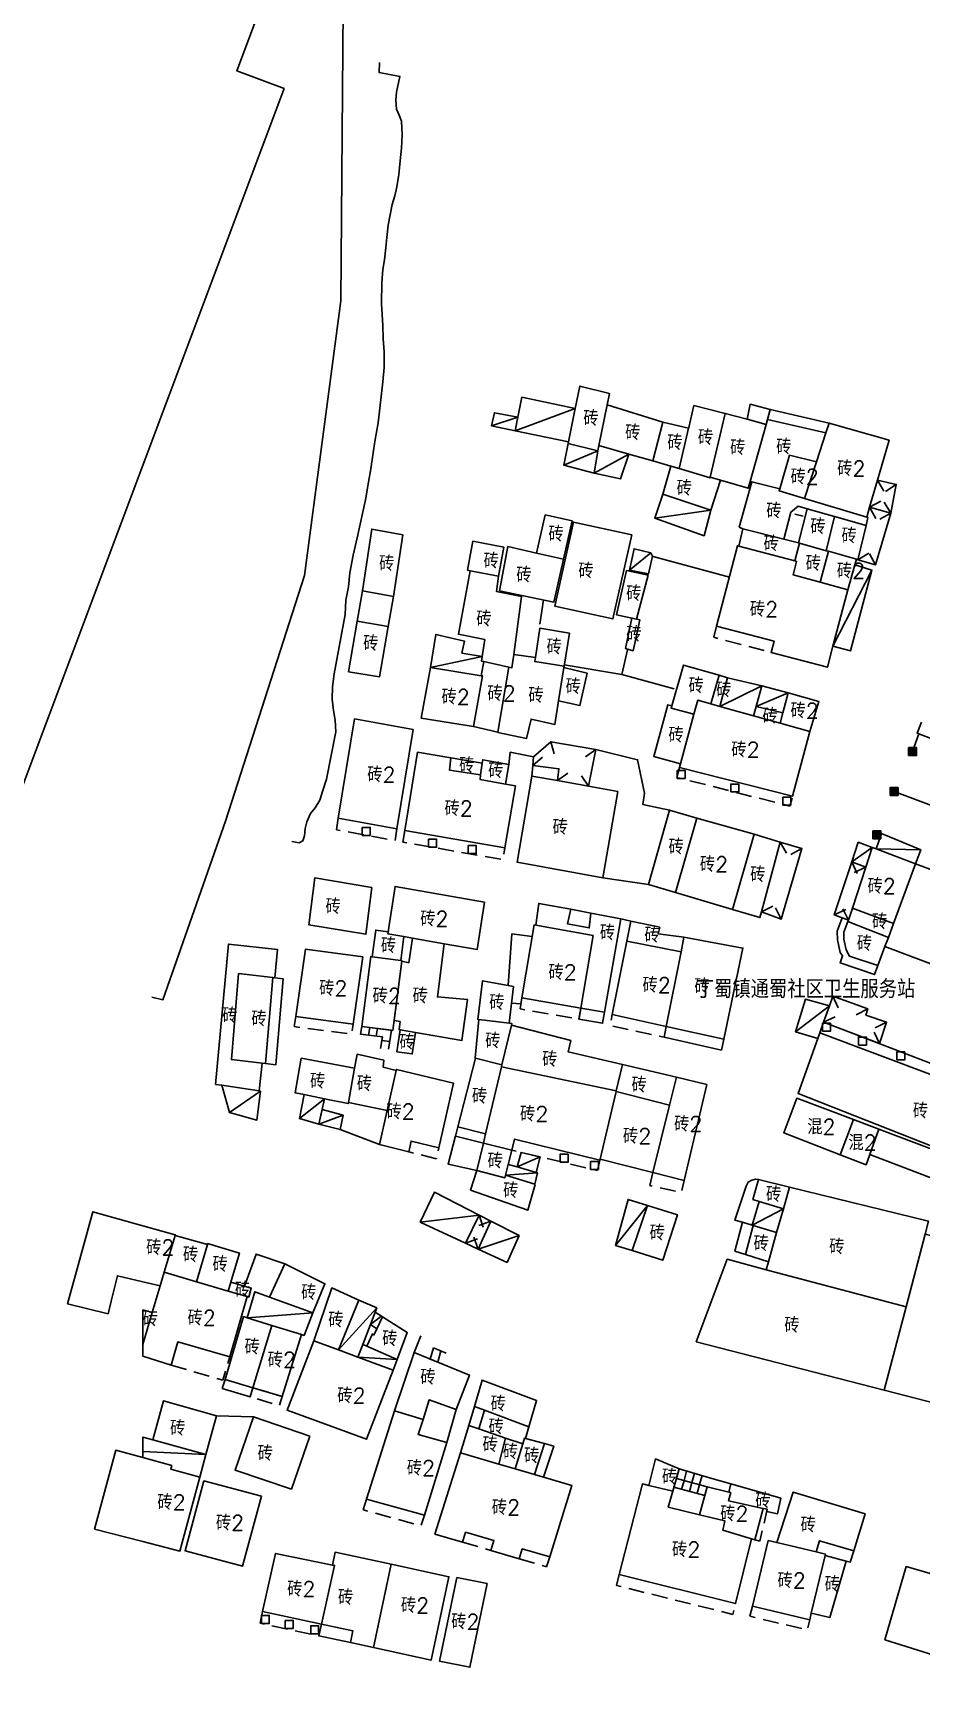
# Model space of a CAD drawing. Header units: millimetres. Extents: x 0 to 1209, y 0 to 1054.
# Drawn here: x 195.6 to 307.3, y 704.2 to 911.1 of the extents above; entities that cross this region are included whole.
import ezdxf

# ---------------------------------------------------------------- set-up
doc = ezdxf.new("R2010")
doc.units = ezdxf.units.MM
doc.linetypes.add('X5', pattern=[3, 2, -1])
doc.layers.add('JMD', color=6, linetype='Continuous')
doc.styles.add('HZ', font='rs.shx', dxfattribs={"width": 0.8, "bigfont": 'hztxt.shx'})
doc.linetypes.add('443', pattern='A,9.4,[169,AAA.SHX,S=1,R=0,X=0,Y=0.15],0.6', length=10)
doc.linetypes.add('447', pattern='A,8,-1,[148,AAA.SHX,S=1,R=0,X=0,Y=0],-1', length=10)

# ---------------------------------------------------------------- blocks, each defined once
blk = doc.blocks.new('gc291')
blk.add_lwpolyline([(-0.5, -0.5), (0.5, -0.5), (0.5, 0.5), (-0.5, 0.5), (-0.5, -0.5)])
blk = doc.blocks.new('*U1')
at = {"linetype": 'Continuous'}
for points in [[(0, 0), (0.5, 0.5), (-0.5, 0.5)], [(0, 0), (-0.5, 0.5), (-0.5, -0.5)], [(0, 0), (-0.5, -0.5), (0.5, -0.5)], [(0, 0), (0.5, -0.5), (0.5, 0.5)]]:
    blk.add_solid(points, dxfattribs=at)
blk = doc.blocks.new('gc002')
blk.add_lwpolyline([(-0.5, -0.5), (0.5, -0.5), (0.5, 0.5), (-0.5, 0.5), (-0.5, -0.5)])
at = {"linetype": 'Continuous'}
blk.add_blockref('*U1', (0, 0), dxfattribs=at)

msp = doc.modelspace()

# ---------------------------------------------------------------- linework, layer by layer
at = {"layer": 'JMD', "color": 6, "linetype": 'Continuous', "flags": 128}
for points in [[(140.57, 936.74), (158.29, 930.09), (167.06, 953.48), (230.08, 929.83), (221.28, 906.36), (227.21, 904.13), (189.73, 804.16), (0, 875.32), (66.96, 1053.75), (169.97, 1015.11)], [(263.83, 863.86), (262.97, 859.67), (256.25, 861.07), (256.59, 862.78), (257.09, 865.28)], [(267.85, 864.32), (266.8, 859.22), (266.66, 858.53), (262.93, 859.48), (262.97, 859.67), (263.83, 863.86), (264.41, 866.69), (268.14, 865.74)], [(256.59, 862.78), (256.25, 861.07), (253.31, 861.68), (253.65, 863.34)], [(274.84, 862.16), (273.57, 857.27), (270.54, 858.14), (266.8, 859.22), (267.85, 864.32)], [(282.68, 863.26), (280.8, 855.23), (280.78, 855.13), (276.89, 856.34), (278.08, 861.41), (278.1, 861.5), (278.74, 864.23)], [(285.43, 862.51), (287.81, 861.86), (285.82, 854.7), (285.58, 853.84), (282.07, 854.86), (280.8, 855.23), (282.68, 863.26)], [(287.98, 862.48), (287.81, 861.86), (285.43, 862.51), (285.8, 864.4), (288.33, 863.73)], [(278.08, 861.41), (276.89, 856.34), (276.89, 856.33), (275.84, 856.62), (273.57, 857.27), (274.84, 862.16)], [(295.33, 860.79), (294.14, 857.17), (290.78, 858), (289.54, 853.78), (286.03, 854.65), (285.82, 854.7), (287.81, 861.86), (287.98, 862.48)], [(301.83, 854.87), (300.83, 851.44), (300.47, 850.19), (292.63, 852.56), (294.14, 857.17), (295.33, 860.79), (295.73, 862.03), (303.28, 859.88)], [(266.66, 858.53), (266.22, 855.75), (262.39, 856.73), (262.93, 859.48)], [(270.54, 858.14), (269.53, 855.01), (266.22, 855.75), (266.66, 858.53), (266.8, 859.22)], [(276.89, 856.34), (280.78, 855.13), (280.8, 855.23), (282.07, 854.86), (280.87, 851.1), (274.85, 853.09), (275.84, 856.62), (276.89, 856.33)], [(294.14, 857.17), (292.63, 852.56), (289.46, 853.52), (289.54, 853.78), (290.78, 858)], [(289.54, 853.78), (289.46, 853.52), (292.63, 852.56), (300.47, 850.19), (300.61, 850.14), (300.38, 849.14), (296.4, 850.28), (292.99, 851.26), (291.87, 851.58), (290.92, 850.82), (290.06, 847.43), (284.9, 848.74), (284.44, 848.95), (286.03, 854.65)], [(280.87, 851.1), (280.03, 847.87), (273.82, 850.09), (274.85, 853.09)], [(262.36, 844.92), (258.94, 845.68), (260.06, 850.48), (263.45, 849.73)], [(296.4, 850.28), (295.39, 845.98), (292.02, 846.93), (291.9, 846.96), (292.99, 851.26)], [(242.15, 847.99), (240.98, 840.21), (237.07, 840.91), (238.24, 848.69)], [(270.93, 847.98), (268.54, 837.4), (261.24, 839.01), (263.62, 849.59)], [(290.06, 847.43), (291.9, 846.96), (292.02, 846.93), (291.43, 844.69), (284.38, 846.57), (284.9, 848.74)], [(300.38, 849.14), (299.37, 844.85), (299.17, 844.91), (295.67, 845.9), (295.39, 845.98), (296.4, 850.28)], [(254.17, 842.78), (250.61, 843.44), (250.28, 843.51), (250.94, 847.17), (254.83, 846.44)], [(258.94, 845.68), (262.36, 844.92), (261.14, 839.52), (254.32, 840.94), (255.33, 846.49)], [(273.53, 845.3), (273.03, 843.05), (270.63, 843.55), (271.21, 846.22), (273.31, 845.71)], [(284.38, 846.57), (291.43, 844.69), (291.65, 844.64), (291.24, 842.94), (294.62, 842), (298.1, 841.05), (296.21, 833.95), (295.52, 831.32), (288.45, 833.18), (288.83, 834.58), (281.6, 836.48), (284.23, 846.6)], [(295.39, 845.98), (295.67, 845.9), (294.62, 842), (291.24, 842.94), (291.65, 844.64), (291.43, 844.69), (292.02, 846.93)], [(299.17, 844.91), (298.97, 844.18), (298.1, 841.05), (294.62, 842), (295.67, 845.9)], [(296.21, 833.95), (298.1, 841.05), (298.97, 844.18), (301.13, 843.51), (298.41, 833.36)], [(254.17, 842.78), (253.91, 840.86), (257.08, 840.21), (256.09, 832.93), (255.87, 831.25), (255.46, 831.34), (252.34, 832.03), (252.03, 832.1), (252.11, 832.67), (252.44, 834.79), (249.14, 835.46), (250.61, 843.44)], [(271.51, 837.38), (270.94, 837.5), (269.01, 837.9), (270.27, 843.48), (272.99, 842.91)], [(240.31, 836.45), (239.22, 830.11), (235.33, 830.75), (236.42, 837.1)], [(262.43, 831.44), (258.73, 832.03), (258.81, 832.53), (259.38, 836.22), (263.08, 835.62)], [(271.51, 837.38), (271.93, 837.3), (271.09, 833.38), (270.12, 833.68), (270.94, 837.5)], [(252.11, 832.67), (252.03, 832.1), (252.34, 832.03), (252.01, 830.25), (245.61, 831.28), (246.31, 835.44), (249.88, 834.6), (249.58, 833.09)], [(255.46, 831.34), (254.09, 823.16), (251.02, 823.86), (252.17, 830.23), (252.01, 830.25), (252.34, 832.03)], [(258.81, 832.53), (258.73, 832.03), (262.43, 831.44), (262.4, 831.28), (261.73, 827.1), (261.24, 824.09), (258.27, 824.8), (257.71, 822.35), (254.08, 823.11), (254.09, 823.16), (255.46, 831.34), (255.87, 831.25), (256.09, 832.93)], [(252.01, 830.25), (252.17, 830.23), (251.02, 823.86), (244.46, 824.91), (245.61, 831.28)], [(261.73, 827.1), (262.4, 831.28), (265.31, 830.58), (264.41, 826.48)], [(281.92, 830.33), (280.89, 826.71), (279.22, 827.17), (278.74, 825.41), (275.87, 826.15), (275.96, 826.45), (277.44, 831.58)], [(282.97, 829.99), (282.02, 826.39), (280.89, 826.71), (281.92, 830.33)], [(287.29, 828.99), (286.57, 826.39), (286.24, 825.22), (282.02, 826.39), (282.97, 829.99)], [(290.59, 828.09), (289.93, 825.57), (286.57, 826.39), (287.29, 828.99)], [(293.32, 823.24), (289.6, 824.28), (289.93, 825.57), (290.59, 828.09), (294.43, 827.01)], [(275.96, 826.45), (275.87, 826.15), (278.74, 825.41), (277.06, 819.18), (273.69, 820.1), (275.45, 826.6)], [(280.89, 826.71), (282.02, 826.39), (286.24, 825.22), (289.6, 824.28), (293.32, 823.24), (291.14, 815.1), (276.94, 818.71), (277.06, 819.18), (278.74, 825.41), (279.22, 827.17)], [(289.93, 825.57), (289.6, 824.28), (286.24, 825.22), (286.57, 826.39)], [(243.44, 823.47), (241.4, 810.99), (234.03, 812.34), (236.07, 824.82)], [(248.18, 819.91), (248.01, 818.37), (251.93, 817.78), (251.85, 817.2), (255.06, 816.62), (256.33, 816.39), (254.99, 808.59), (242.39, 810.79), (243.97, 820.61)], [(252.14, 819.26), (251.93, 817.78), (248.01, 818.37), (248.18, 819.91)], [(255.06, 816.62), (251.85, 817.2), (251.93, 817.78), (252.14, 819.26), (252.2, 819.67), (255.46, 819.07)], [(261.59, 817.05), (265.49, 816.34), (269.17, 815.67), (267.3, 804.82), (256.5, 806.78), (258.37, 817.63)], [(279.1, 812.31), (276.42, 802.97), (273.05, 803.97), (275.69, 813.34)], [(286.31, 810.29), (283.6, 800.83), (276.42, 802.97), (279.1, 812.31)], [(289.6, 809.31), (287.23, 800.53), (287.04, 799.81), (283.6, 800.83), (286.31, 810.29)], [(301.17, 808.63), (300.36, 806.16), (298.59, 806.83), (299.4, 809.3)], [(306.6, 806.57), (301.65, 808.45), (302.34, 810.4), (307.26, 808.36)], [(301.65, 808.45), (306.6, 806.57), (303.82, 799.05), (298.66, 801.01), (300.36, 806.16), (301.17, 808.63)], [(325.76, 799.46), (324.44, 795.9), (322.6, 790.92), (321.87, 788.94), (315.99, 791.17), (302.76, 796.18), (303.19, 797.32), (303.82, 799.05), (306.6, 806.57), (315.99, 803.08)], [(238.25, 803.6), (237.5, 797.72), (230.32, 798.91), (231.07, 804.8)], [(247.34, 796.53), (243.36, 797.24), (242.28, 797.43), (240.26, 797.79), (240.3, 798.04), (241.18, 803.73), (252.4, 801.74), (251.49, 795.79)], [(264.52, 788.42), (266.07, 797.56), (258.87, 798.88), (259.24, 801.59), (263.26, 800.86), (262.86, 799.02), (265.58, 798.51), (265.77, 800.37), (269.55, 799.67), (267.5, 787.9)], [(303.82, 799.05), (303.19, 797.32), (298.11, 799.32), (298.16, 799.47), (298.66, 801.01)], [(258.87, 798.88), (266.07, 797.56), (264.52, 788.42), (257.11, 789.7), (258.67, 798.91)], [(277.49, 797.35), (277.13, 795.51), (270.32, 796.85), (270.82, 799.35), (274.44, 798.59), (274.25, 797.75)], [(303.19, 797.32), (302.76, 796.18), (301.88, 793.77), (298.29, 794.97), (297.9, 795.74), (297.59, 797.11), (297.57, 797.96), (298.11, 799.32)], [(240.3, 798.04), (240.26, 797.79), (242.28, 797.43), (241.91, 794.41), (238.28, 794.89), (238.74, 798.25)], [(247.34, 796.53), (246.49, 789.84), (250.29, 789.49), (249.57, 784.34), (243.72, 785.36), (241.79, 785.7), (241.68, 785.72), (241.79, 786.72), (241.06, 786.88), (242, 794.32), (242.9, 794.14), (243.36, 797.24)], [(277.13, 795.51), (275.27, 786.11), (268.47, 787.61), (270.32, 796.85)], [(275.27, 786.11), (277.13, 795.51), (277.49, 797.35), (284.91, 795.97), (282.5, 784.51)], [(225.8, 792.27), (221.5, 792.77), (220.59, 781.94), (224.47, 781.49), (224.09, 778.02), (219.37, 778.71), (218.6, 778.83), (220.22, 796.47), (226.39, 795.79), (226.07, 792.24)], [(237.11, 794.88), (235.89, 786.42), (228.68, 787.38), (229.9, 795.84)], [(238.28, 794.89), (241.91, 794.41), (242.01, 794.4), (242, 794.32), (240.87, 785.61), (236.99, 786.12), (238.12, 794.91)], [(225.8, 792.27), (224.89, 781.44), (224.47, 781.49), (220.59, 781.94), (221.5, 792.77)], [(255.51, 786.54), (251.71, 786.98), (251.57, 787), (252.18, 791.86), (256.04, 791.13)], [(295.78, 788.72), (295.05, 786.67), (294.56, 785.3), (294.31, 784.6), (291.5, 785.45), (292.76, 789.56)], [(255.51, 786.54), (255.85, 786.5), (255.79, 786.26), (254.61, 781.27), (251.27, 782.14), (251.22, 782.15), (251.71, 786.98)], [(269.76, 781.32), (268.98, 778.02), (254.55, 781.03), (254.61, 781.27), (255.79, 786.26), (263.27, 784.34), (262.95, 782.91)], [(243.72, 785.36), (243.33, 782.66), (241.39, 782.93), (241.79, 785.7)], [(325.23, 773.81), (325.04, 773.31), (323.57, 769.27), (322.26, 765.68), (318.94, 766.99), (315.99, 768.15), (291.84, 777.66), (294.31, 784.6), (294.56, 785.3), (315.99, 777.27)], [(236.08, 780.86), (235.32, 776.55), (235.29, 776.4), (232.29, 777.02), (229.76, 777.54), (228.6, 777.78), (229.38, 782.12)], [(241.31, 780.58), (240.17, 775.55), (235.32, 776.55), (236.08, 780.86), (236.39, 782.62), (239.74, 781.88), (239.68, 780.99)], [(254.61, 781.27), (254.55, 781.03), (252.56, 772.62), (249.06, 773.5), (251.27, 782.14)], [(240.17, 775.55), (241.31, 780.58), (241.33, 780.7), (248.52, 778.97), (246.68, 770.84), (243.18, 771.69), (242.89, 770.34), (239.21, 771.27)], [(268.98, 778.02), (268.96, 777.91), (266.94, 769.43), (266.91, 769.3), (256.19, 771.95), (255.87, 770.54), (252.28, 771.45), (252.56, 772.62), (254.55, 781.03)], [(276.55, 779.75), (275.68, 776.23), (268.96, 777.91), (268.98, 778.02), (269.76, 781.32)], [(224.09, 778.02), (224.24, 777.99), (223.81, 774.34), (220.34, 775.28), (219.37, 778.71)], [(275.68, 776.23), (273.59, 767.73), (266.94, 769.43), (268.96, 777.91)], [(273.59, 767.73), (275.68, 776.23), (276.55, 779.75), (280.35, 778.8), (277.53, 766.72)], [(232.29, 777.02), (231.6, 773.84), (229.14, 774.52), (229.76, 777.54)], [(298.79, 774.39), (297.13, 769.98), (290.03, 772.73), (291.67, 777.09)], [(231.6, 773.84), (232.01, 775.65), (234.64, 774.95), (234.27, 773.14)], [(302.01, 773.18), (300.85, 769.99), (300.39, 768.71), (297.13, 769.98), (298.79, 774.39)], [(318.87, 766.79), (317.8, 763.54), (315.99, 764.23), (300.85, 769.99), (302.01, 773.18), (315.99, 767.89)], [(255.87, 770.54), (255.41, 768.76), (255.06, 767.4), (254.97, 767.06), (251.46, 767.97), (252.28, 771.45)], [(258.9, 767.75), (256.51, 768.44), (257.04, 770.26), (259.4, 769.69)], [(255.06, 767.4), (258.73, 766.25), (258.77, 766.24), (257.87, 763.01), (250.66, 765.52), (251.46, 767.97), (254.97, 767.06)], [(256.51, 768.44), (258.9, 767.75), (259.07, 767.7), (258.73, 766.25), (255.06, 767.4), (255.41, 768.76)], [(290.75, 765.9), (289.99, 763.18), (286.96, 764.09), (286.17, 764.33), (286.88, 766.85)], [(307.83, 759.99), (305.42, 750.82), (287.84, 755.51), (288.11, 756.48), (289.14, 760.17), (289.99, 763.18), (290.75, 765.9), (308.25, 761.6)], [(251.74, 762.38), (250.03, 758.84), (244.34, 761.51), (246.12, 765.26)], [(272.89, 763.6), (270.96, 757.92), (268.9, 758.56), (270.47, 764.36)], [(270.96, 757.92), (272.89, 763.6), (276.67, 762.43), (274.85, 756.71)], [(289.99, 763.18), (289.14, 760.17), (286.18, 761.06), (286.07, 761.1), (286.96, 764.09)], [(213.51, 759.8), (212.14, 755.18), (211.63, 753.46), (209.47, 753.98), (206.27, 754.75), (205.47, 751.53), (205.08, 749.96), (200, 751.21), (201.99, 758.52), (203.16, 762.8), (209.47, 761.04), (213.54, 759.9)], [(251.63, 758.1), (253.21, 761.62), (256.76, 759.8), (255.25, 756.43)], [(217.57, 758.7), (216.19, 754), (212.14, 755.18), (213.51, 759.8)], [(289.14, 760.17), (288.11, 756.48), (285.23, 757.41), (286.18, 761.06)], [(308.47, 759.82), (311.76, 758.96), (315.99, 757.85), (318.36, 757.23), (317.41, 752.58), (324.41, 750.72), (323.22, 742.19), (322.48, 736.94), (322.25, 735.3), (315.99, 736.92), (302.67, 740.35), (305.42, 750.82), (307.83, 759.99)], [(220.53, 753.92), (220.2, 752.82), (216.19, 754), (217.57, 758.7), (217.59, 758.79), (221.6, 757.59)], [(216.19, 754), (220.2, 752.82), (222.57, 752.12), (220.38, 744.56), (213.87, 746.43), (213.01, 743.51), (209.47, 744.61), (209.47, 746.1), (210.65, 750.13), (211.63, 753.46), (212.14, 755.18)], [(230.81, 750.06), (225.37, 752.06), (227.29, 756.25), (232.35, 753.73)], [(287.84, 755.51), (305.42, 750.82), (302.67, 740.35), (279.04, 746.45), (282.94, 756.82)], [(222.57, 752.12), (220.2, 752.82), (220.53, 753.92), (223.09, 753.17), (222.77, 752.06)], [(236.62, 751.69), (234.07, 745.41), (230.97, 746.55), (233.22, 753.22)], [(225.37, 752.06), (230.81, 750.06), (229.74, 747.23), (229.39, 747.34), (225.66, 748.5), (222.57, 749.47), (223.53, 752.73)], [(238.67, 750.17), (238.07, 748.62), (237.1, 746.11), (236.49, 744.52), (234.07, 745.41), (236.62, 751.69), (238.86, 750.69)], [(210.65, 750.13), (209.47, 746.1), (209.47, 750.45)], [(222.57, 749.47), (225.66, 748.5), (223.3, 740.66), (219.79, 741.71), (222.13, 749.61)], [(241.44, 744.22), (237.6, 745.89), (238.32, 747.43), (238.51, 747.29), (238.88, 748.07), (239.58, 749.59), (242.7, 747.62)], [(239.58, 749.59), (238.88, 748.07), (238.07, 748.62), (238.67, 750.17)], [(229.39, 747.34), (226.99, 739.55), (223.3, 740.66), (225.66, 748.5)], [(234.07, 745.41), (236.49, 744.52), (240.95, 742.88), (237.57, 734.17), (227.59, 737.84), (230.97, 746.55)], [(237.6, 745.89), (241.44, 744.22), (240.95, 742.88), (236.49, 744.52), (237.1, 746.11)], [(244.72, 736.66), (241.08, 737.76), (243.58, 745.08), (250.52, 742.25), (248.85, 737.9), (245.47, 739.14)], [(258, 735.74), (252.4, 737.83), (251.14, 738.3), (252.11, 741.62), (258.97, 739.06)], [(217.39, 732.26), (210.72, 734.1), (212.05, 739.01), (218.7, 737.11)], [(230.46, 734.58), (228.13, 727.9), (221.06, 730.3), (223.39, 736.98)], [(244.72, 736.66), (244.09, 734.77), (247.68, 733.78), (244.86, 724.64), (237.58, 726.62), (241.08, 737.76)], [(258, 735.74), (257.57, 734.27), (257.44, 734.31), (257.23, 733.58), (255.06, 734.32), (251.71, 735.47), (252.4, 737.83)], [(251.71, 735.47), (255.06, 734.32), (254.23, 731.05), (249.38, 732.48), (250.45, 735.9)], [(209.47, 731.86), (213.1, 730.86), (212.96, 730.42), (216.63, 729.41), (214.12, 720.11), (209.47, 721.3), (203.4, 722.85), (206.05, 732.8)], [(210.72, 734.1), (217.39, 732.26), (216.63, 729.41), (212.96, 730.42), (213.1, 730.86), (209.47, 731.86), (209.47, 734.44)], [(254.23, 731.05), (256.29, 730.45), (258.68, 729.75), (263.39, 728.37), (260.61, 719.37), (257.15, 720.38), (256.77, 719.14), (253.22, 720.18), (253.6, 721.43), (250.03, 722.47), (249.64, 721.23), (246.19, 722.24), (249.38, 732.48)], [(257.23, 733.58), (256.29, 730.45), (254.23, 731.05), (255.06, 734.32)], [(257.57, 734.27), (259.96, 733.62), (258.68, 729.75), (256.29, 730.45), (257.23, 733.58), (257.44, 734.31)], [(276.09, 727.63), (273.08, 728.36), (273.92, 731.7), (276.87, 730.44)], [(224.37, 727.03), (222, 718.22), (214.76, 720.14), (217.13, 728.94)], [(273.08, 728.36), (276.09, 727.63), (275.52, 725.61), (279.45, 724.67), (282.62, 723.91), (282.38, 722.72), (285.97, 721.64), (283.98, 713.49), (269.36, 717.14), (272.26, 728.56)], [(287.43, 725.48), (283.1, 726.44), (283.38, 727.47), (283.15, 727.53), (283.38, 728.55), (289.67, 726.77), (289.26, 724.8), (287.91, 725.1), (287.97, 725.36)], [(283.15, 727.53), (283.38, 727.47), (283.1, 726.44), (287.43, 725.48), (286.4, 721.51), (285.97, 721.64), (282.38, 722.72), (282.62, 723.91), (279.45, 724.67), (280.41, 728.2)], [(294.11, 719.99), (289.16, 721.18), (291.23, 727.52), (300.27, 724.77), (298.84, 720.15), (294.55, 721.41)], [(289.16, 721.18), (294.11, 719.99), (295.29, 719.7), (295.25, 719.54), (293.5, 712.27), (293.3, 711.44), (286.09, 713.17), (288.08, 721.43)], [(233.31, 718.35), (233.56, 718.3), (231.93, 710.9), (224.52, 712.49), (226.14, 719.81)], [(240.69, 718.44), (238.45, 707.96), (235.56, 708.58), (235.88, 710.05), (231.93, 710.9), (233.56, 718.3), (233.31, 718.35), (233.63, 719.96)], [(238.45, 707.96), (240.69, 718.44), (247.95, 716.87), (245.71, 706.39)], [(293.5, 712.27), (295.25, 719.54), (297.9, 718.85), (295.82, 711.75)], [(308.72, 717.21), (310.64, 716.66), (314.63, 715.51), (315.99, 715.12), (317.73, 714.62), (322.01, 713.39), (326.11, 712.22), (324.05, 704.24), (318.57, 705.68), (318.25, 704.57), (315.99, 705.07), (315.11, 705.27), (315.47, 706.49), (309.93, 708), (309.58, 706.81), (302.75, 708.94), (305.42, 718.16)], [(252.74, 716.01), (250.57, 705.48), (246.77, 706.23), (248.94, 716.77)]]:
    msp.add_lwpolyline(points, close=True, dxfattribs=at)
at = {"layer": 'JMD', "color": 6, "linetype": '443', "flags": 128}
for points in [[(210.57, 789.79), (211.98, 789.47), (219.83, 811.96), (229.77, 842.87), (234.37, 877.4), (234.68, 919.56), (234.86, 936.32)], [(291.42, 850.58), (292.47, 850.34)], [(273.45, 845.3), (283.2, 842.66)], [(237.07, 840.91), (236.42, 837.1)], [(240.31, 836.45), (240.98, 840.21)], [(259.85, 839.79), (259.36, 836.73)], [(270.39, 833.52), (269.66, 830.41), (276.28, 828.58)], [(262.45, 831.63), (269.66, 830.41)], [(307.02, 822.93), (306.23, 820.7)], [(258.56, 820.05), (255.65, 820.61), (255.46, 819.07)], [(275.69, 813.34), (272.34, 814.03), (272.53, 815.46), (271.66, 819.68), (266.43, 820.95)], [(258.49, 818.97), (258.37, 817.63)], [(303.91, 815.68), (315.99, 811.13)], [(267.3, 804.82), (273.05, 803.97)], [(265.77, 800.37), (263.26, 800.86)], [(270.82, 799.35), (269.55, 799.67)], [(258.42, 797.44), (255.86, 797.75), (255.38, 791.26)], [(255.8, 789.06), (256.99, 788.95)], [(234.27, 773.14), (239.21, 771.27)], [(248.76, 772.34), (247.84, 768.78), (251.46, 767.97)], [(286.88, 766.85), (286.47, 766.9), (286.04, 766.79), (285.58, 766.54), (285.31, 766.03), (283.9, 761.74), (284.84, 761.47)], [(227.29, 756.25), (223.69, 757.47), (222.23, 753.42)], [(244.39, 747.19), (243.58, 745.08)], [(223.39, 736.98), (218.7, 737.11)], [(247.68, 733.78), (248.85, 737.9)], [(251.14, 738.3), (250.45, 735.9)], [(283.38, 728.55), (280.71, 729.33)], [(297.9, 718.85), (298.4, 718.72), (298.84, 720.15)]]:
    msp.add_lwpolyline(points, dxfattribs=at)
at = {"layer": 'JMD', "color": 6, "linetype": '447', "flags": 128}
msp.add_lwpolyline([(228.2, 809.37), (229.12, 809.23), (229.58, 809.47), (229.77, 810.12), (229.85, 811.01), (230.06, 811.88), (230.55, 812.9), (231.14, 813.61), (231.71, 814.6), (232.03, 815.66), (232.55, 817.25), (233.71, 823.19), (233.65, 824.65), (233.44, 825.89), (233.28, 827.29), (233.3, 828.86), (233.52, 830.48), (234.89, 837.94), (235, 839.77), (235.3, 841.42), (235.49, 843.18), (235.89, 845.42), (236.41, 847.58), (237.46, 852.36), (237.84, 854.6), (238.13, 856.27), (238.4, 858.3), (238.62, 859.7), (239.03, 862.05), (239.62, 867.23), (239.81, 869.04), (239.78, 870.99), (239.67, 872.63), (239.62, 874.31), (239.48, 877.09), (239.51, 879.68), (239.65, 881.35), (239.84, 882.57), (240, 884.11), (240.13, 885.4), (240.32, 886.94), (240.81, 889.54), (241.13, 890.64), (241.4, 891.75), (241.64, 893.32), (241.83, 895.04), (241.97, 896.61), (242.08, 898.31), (241.97, 900.01), (241.67, 900.77), (241.37, 901.52), (241.27, 902.68), (241.37, 903.68), (241.78, 905.65), (239.16, 906.14), (239.21, 907.41)], dxfattribs=at)
at = {"layer": 'JMD', "color": 6}
for points in [[(253.31, 861.68), (256.59, 862.78)], [(256.25, 861.07), (263.83, 863.86)], [(287.98, 862.48), (295.33, 860.79), (295.73, 862.03), (288.33, 863.73), (287.98, 862.48)], [(262.39, 856.73), (266.66, 858.53)], [(270.54, 858.14), (266.22, 855.75)], [(273.82, 850.09), (280.87, 851.1)], [(273.31, 845.71), (270.63, 843.55)], [(301.13, 843.51), (296.21, 833.95)], [(252.11, 832.67), (245.61, 831.28)], [(287.29, 828.99), (282.02, 826.39)], [(286.57, 826.39), (290.59, 828.09)], [(307.35, 824.41), (306.82, 823), (315.99, 819.5)], [(301.17, 808.63), (298.59, 806.83)], [(307.26, 808.36), (301.65, 808.45)], [(297.4, 799.77), (296.77, 798.09), (296.8, 797.01), (297.15, 795.42), (297.44, 794.99), (297.12, 794.1), (301.46, 792.64), (301.88, 793.77)], [(224.89, 781.44), (226.18, 781.29), (227.09, 792.12), (225.8, 792.27), (224.89, 781.44)], [(264.52, 788.42), (267.5, 787.9), (267.26, 786.52), (264.29, 787.03), (264.52, 788.42)], [(295.78, 788.72), (291.5, 785.45)], [(315.99, 778.62), (295.05, 786.67), (294.56, 785.3)], [(275, 784.76), (282.21, 783.14), (282.5, 784.51), (275.27, 786.11), (275, 784.76)], [(224.24, 777.99), (220.34, 775.28)], [(232.29, 777.02), (229.14, 774.52)], [(234.64, 774.95), (231.6, 773.84)], [(249.06, 773.5), (248.76, 772.33), (252.28, 771.45), (252.56, 772.62)], [(259.4, 769.69), (256.51, 768.44)], [(259.07, 767.7), (255.06, 767.4)], [(272.89, 763.6), (268.9, 758.56)], [(244.34, 761.51), (251.74, 762.38)], [(286.07, 761.1), (284.84, 761.47), (283.9, 757.85), (285.23, 757.41)], [(289.99, 763.18), (286.07, 761.1)], [(256.76, 759.8), (251.63, 758.1)], [(222.57, 749.47), (230.81, 750.06)], [(238.86, 750.69), (234.07, 745.41)], [(238.07, 748.62), (239.32, 749.59)], [(236.49, 744.52), (241.44, 744.22)], [(219.45, 740.56), (222.95, 739.51), (223.3, 740.66), (219.79, 741.71), (219.45, 740.56)], [(217.39, 732.26), (209.47, 732.64)], [(259.83, 729.41), (261.12, 733.31), (259.96, 733.62)], [(231.6, 709.43), (235.56, 708.58)]]:
    msp.add_lwpolyline(points, dxfattribs=at)
at = {"layer": 'JMD', "color": 6, "linetype": 'Continuous', "flags": 128}
for points in [[(303.51, 850.72), (300.83, 851.44), (301.83, 854.87), (304.19, 854.32), (303.51, 850.72)], [(301.83, 854.87), (302.63, 853.49)], [(304.19, 854.32), (302.85, 853.44)], [(303.51, 850.72), (301.59, 844.18), (299.37, 844.85), (300.38, 849.14), (300.61, 850.14), (300.47, 850.19), (300.83, 851.44), (303.51, 850.72)], [(300.83, 851.44), (302.23, 852.22)], [(300.83, 851.44), (301.61, 850.05)], [(303.51, 850.72), (302.11, 849.93)], [(303.51, 850.72), (302.66, 852.07)], [(299.37, 844.85), (300.75, 845.65)], [(301.59, 844.18), (300.83, 845.59)], [(265.49, 816.34), (261.59, 817.05), (261.78, 818.54), (258.49, 818.97), (258.56, 820.05), (260.76, 821.94), (266.43, 820.95), (265.49, 816.34)], [(260.76, 821.94), (261.18, 820.4)], [(258.49, 818.97), (259.72, 819.99)], [(266.43, 820.95), (265.1, 820.04)], [(261.59, 817.05), (262.88, 817.99)], [(265.49, 816.34), (264.6, 817.66)], [(287.23, 800.53), (289.6, 809.31), (292.32, 808.52), (289.72, 799.63), (287.23, 800.53)], [(289.6, 809.31), (290.38, 807.92)], [(292.32, 808.52), (290.91, 807.75)], [(300.36, 806.16), (298.66, 801.01), (298.16, 799.47), (296.39, 800.16), (298.59, 806.83), (300.36, 806.16)], [(298.59, 806.83), (299.27, 805.38)], [(300.36, 806.16), (298.91, 805.47)], [(287.23, 800.53), (288.65, 801.27)], [(289.72, 799.63), (289, 801.06)], [(296.39, 800.16), (297.84, 800.84)], [(298.16, 799.47), (297.48, 800.92)], [(295.05, 786.67), (295.78, 788.72), (296.21, 789.92), (300.59, 788.32), (300.37, 787.54), (302.96, 786.65), (302.09, 783.97), (295.05, 786.67)], [(296.21, 789.92), (296.89, 788.47)], [(300.59, 788.32), (299.16, 787.59)], [(295.05, 786.67), (296.51, 787.34)], [(302.96, 786.65), (301.53, 785.94)], [(236.99, 786.12), (236.82, 785.15)], [(236.99, 786.12), (236.82, 785.15), (239.58, 784.82), (239.34, 783.36)], [(236.99, 786.12), (240.74, 785.63), (240.36, 783.24)], [(237.98, 785.99), (237.82, 785.03)], [(238.97, 785.86), (238.81, 784.91)], [(239.5, 784.35), (240.51, 784.23)], [(302.09, 783.97), (301.4, 785.41)], [(253.21, 761.62), (251.63, 758.1), (250.03, 758.84), (251.74, 762.38), (253.21, 761.62)], [(253.21, 761.62), (251.7, 761.09)], [(251.74, 762.38), (252.25, 760.86)], [(250.03, 758.84), (251.54, 759.38)], [(251.63, 758.1), (251.07, 759.6)], [(246, 745.67), (245.6, 744.26)], [(247.58, 745.02), (246, 745.67)], [(246.92, 745.29), (246.53, 743.88)], [(245.6, 744.26), (247.19, 743.61)], [(276.87, 730.44), (276.54, 729.24)], [(280.71, 729.33), (276.87, 730.44)], [(276.54, 729.24), (276.23, 728.13)], [(276.54, 729.24), (280.41, 728.2)], [(277.51, 728.98), (277.2, 727.87)], [(277.83, 730.16), (277.51, 728.98)], [(278.48, 728.72), (278.17, 727.61)], [(278.8, 729.89), (278.47, 728.72)], [(279.44, 728.46), (279.14, 727.35)], [(279.76, 729.61), (279.44, 728.46)], [(280.1, 727.09), (276.23, 728.13)], [(280.41, 728.2), (280.1, 727.09)]]:
    msp.add_lwpolyline(points, dxfattribs=at)
at = {"layer": 'JMD', "color": 6, "linetype": 'X5', "flags": 128}
for points in [[(281.6, 836.48), (281.23, 835.08), (288.45, 833.18)], [(276.94, 818.71), (276.6, 817.45), (290.8, 813.85), (291.14, 815.1)], [(234.03, 812.34), (233.79, 810.86), (241.16, 809.51), (241.4, 810.99)], [(242.39, 810.79), (242.15, 809.3), (254.74, 807.11), (254.99, 808.59)], [(257.11, 789.7), (256.88, 788.32), (264.29, 787.03), (264.52, 788.42)], [(228.68, 787.38), (228.5, 786.09), (235.7, 785.14), (235.89, 786.42)], [(275.27, 786.11), (275, 784.76), (268.2, 786.24), (268.47, 787.61)], [(256.19, 771.95), (255.87, 770.54), (266.61, 767.99), (266.91, 769.3)], [(243.18, 771.69), (242.89, 770.34), (246.38, 769.47), (246.68, 770.84)], [(273.59, 767.73), (273.19, 766.11), (277.18, 765.22), (277.53, 766.72)], [(213.01, 743.51), (219.53, 741.59), (220.38, 744.56)], [(223.3, 740.66), (226.99, 739.55), (226.64, 738.4), (222.95, 739.51)], [(237.58, 726.62), (237.16, 725.29), (244.44, 723.3), (244.86, 724.64)], [(286.4, 721.51), (287.01, 721.33), (287.97, 725.36), (287.43, 725.48)], [(249.64, 721.23), (253.22, 720.18)], [(256.77, 719.14), (260.22, 718.13), (260.61, 719.37)], [(269.36, 717.14), (269.01, 715.78), (283.65, 712.13), (283.98, 713.49)], [(224.52, 712.49), (224.2, 711.03), (231.6, 709.43), (231.93, 710.9)], [(286.09, 713.17), (285.78, 711.91), (292.99, 710.18), (293.3, 711.44)]]:
    msp.add_lwpolyline(points, dxfattribs=at)

# ---------------------------------------------------------------- block references
at = {"layer": 'JMD', "color": 6}
for name, p in [('gc002', (306.23, 820.7)), ('gc291', (277.14, 817.83)), ('gc291', (283.87, 816.12)), ('gc002', (303.91, 815.68)), ('gc291', (290.43, 814.46)), ('gc291', (237.55, 810.66)), ('gc291', (245.89, 809.17)), ('gc002', (301.75, 810.23)), ('gc291', (250.88, 808.37)), ('gc291', (295.4, 786.01)), ('gc291', (299.92, 784.27)), ('gc291', (304.75, 782.41)), ('gc291', (262.42, 769.53)), ('gc291', (266.24, 768.62)), ('gc291', (224.86, 711.51)), ('gc291', (227.87, 710.87)), ('gc291', (231.06, 710.21))]:
    msp.add_blockref(name, p, dxfattribs=at)

# ---------------------------------------------------------------- texts
at = {"layer": 'JMD', "color": 6, "style": 'HZ'}
for s, height, p in [('砖', 1.92, (264.84, 861.69)), ('砖', 1.92, (270.09, 859.89)), ('砖', 1.92, (275.4, 858.64)), ('砖', 1.92, (279.24, 859.28)), ('砖', 1.92, (283.29, 858.01)), ('砖', 1.92, (289.08, 858.09)), ('砖2', 1.92, (296.75, 855.36)), ('砖', 1.92, (276.57, 852.9)), ('砖2', 1.92, (290.88, 854.33)), ('砖', 1.92, (287.84, 850.03)), ('砖', 1.92, (260.45, 847.13)), ('砖', 1.92, (293.38, 848.06)), ('砖', 1.92, (297.29, 846.9)), ('砖', 1.92, (287.5, 845.91)), ('砖', 1.92, (239.16, 843.42)), ('砖', 1.92, (252.31, 843.75)), ('砖', 1.92, (264.21, 842.5)), ('砖', 1.92, (292.8, 843.44)), ('砖2', 1.92, (296.71, 842.49)), ('砖', 1.92, (256.41, 841.98)), ('砖', 1.92, (270.22, 839.64)), ('砖', 1.92, (251.38, 836.46)), ('砖2', 1.92, (285.78, 837.65)), ('砖', 1.92, (270.24, 834.53)), ('砖', 1.92, (237.16, 833.37)), ('砖', 1.92, (260.22, 832.93)), ('砖', 1.92, (262.62, 827.94)), ('砖', 1.92, (278.06, 828.04)), ('砖', 1.92, (281.53, 827.53)), ('砖2', 1.92, (247.01, 826.62)), ('砖2', 1.92, (252.78, 827.05)), ('砖', 1.92, (257.93, 826.83)), ('砖', 1.92, (287.35, 824.23)), ('砖2', 1.92, (290.88, 824.89)), ('砖', 1.92, (275.54, 821.82)), ('砖2', 1.92, (283.44, 819.98)), ('砖', 1.92, (249.22, 818.02)), ('砖', 1.92, (252.87, 817.36)), ('砖2', 1.92, (237.67, 816.84)), ('砖2', 1.92, (247.38, 812.58)), ('砖', 1.92, (260.97, 810.23)), ('砖', 1.92, (275.55, 807.75)), ('砖2', 1.92, (279.49, 805.56)), ('砖', 1.92, (285.81, 804.27)), ('砖2', 1.92, (300.57, 802.81)), ('砖', 1.92, (232.42, 800.26)), ('砖2', 1.92, (244.33, 798.71)), ('砖', 1.92, (266.91, 796.96)), ('砖', 1.92, (272.52, 796.67)), ('砖', 1.92, (301.14, 798.36)), ('砖', 1.92, (239.38, 795.34)), ('砖', 1.92, (299.22, 795.61)), ('砖2', 1.92, (260.45, 791.97)), ('砖2', 1.92, (272.28, 790.36)), ('砖2', 1.92, (231.62, 789.95)), ('砖2', 1.92, (238.34, 789)), ('砖', 1.92, (243.37, 789.02)), ('砖', 1.92, (278.8, 790.2)), ('丁蜀镇通蜀社区卫生服务站', 2.3, (278.98, 789.67)), ('砖', 1.92, (219.43, 786.55)), ('砖', 1.92, (253.01, 788.18)), ('砖', 1.92, (223.1, 786.13)), ('砖', 1.92, (241.72, 783.18)), ('砖', 1.92, (252.5, 783.36)), ('砖', 1.92, (259.66, 781.03)), ('砖', 1.92, (230.48, 778.28)), ('砖', 1.92, (236.36, 777.96)), ('砖', 1.92, (250.83, 776.4)), ('砖', 1.92, (270.89, 777.8)), ('砖2', 1.92, (240.08, 774.44)), ('砖2', 1.92, (256.87, 774.14)), ('砖', 1.92, (306.27, 774.55)), ('砖2', 1.92, (276.25, 772.88)), ('混2', 1.92, (292.99, 772.53)), ('砖2', 1.92, (269.82, 771.36)), ('混2', 1.92, (298.16, 770.54)), ('砖', 1.92, (252.81, 768.25)), ('砖', 1.92, (254.76, 764.52)), ('砖', 1.92, (287.81, 764.03)), ('砖2', 1.92, (209.87, 757.34)), ('砖', 1.92, (273.17, 759.2)), ('砖', 1.92, (286.24, 757.84)), ('砖', 1.92, (295.74, 757.44)), ('砖', 1.92, (214.51, 756.44)), ('砖', 1.92, (218.22, 755.23)), ('砖', 1.92, (221.04, 752.02)), ('砖', 1.92, (229.36, 751.69)), ('砖', 1.92, (209.44, 748.4)), ('砖2', 1.92, (215.08, 748.5)), ('砖', 1.92, (232.77, 748.24)), ('砖', 1.92, (290.11, 747.58)), ('砖', 1.92, (222.25, 744.84)), ('砖', 1.92, (239.55, 745.87)), ('砖2', 1.92, (225.16, 743.21)), ('砖', 1.92, (244.34, 741.04)), ('砖2', 1.92, (233.9, 738.7)), ('砖', 1.92, (253.19, 737.68)), ('砖', 1.92, (212.88, 734.62)), ('砖', 1.92, (252.92, 734.79)), ('砖', 1.92, (252.17, 732.54)), ('砖', 1.92, (223.89, 731.44)), ('砖', 1.92, (254.71, 731.64)), ('砖', 1.92, (257.39, 731.15)), ('砖2', 1.92, (242.64, 729.59)), ('砖', 1.92, (274.73, 728.5)), ('砖2', 1.92, (211.28, 725.28)), ('砖2', 1.92, (253.33, 724.63)), ('砖', 1.92, (286.46, 725.51)), ('砖2', 1.92, (218.64, 722.7)), ('砖2', 1.92, (282.04, 723.85)), ('砖', 1.92, (292.15, 722.45)), ('砖2', 1.92, (275.99, 719.33)), ('砖2', 1.92, (227.6, 714.37)), ('砖2', 1.92, (289.25, 715.44)), ('砖', 1.92, (295.19, 714.98)), ('砖', 1.92, (233.99, 713.32)), ('砖2', 1.92, (241.9, 712.31)), ('砖2', 1.92, (248.22, 710.26))]:
    msp.add_text(s, height=height, dxfattribs=at).set_placement(p)

doc.saveas('drawing.dxf')
